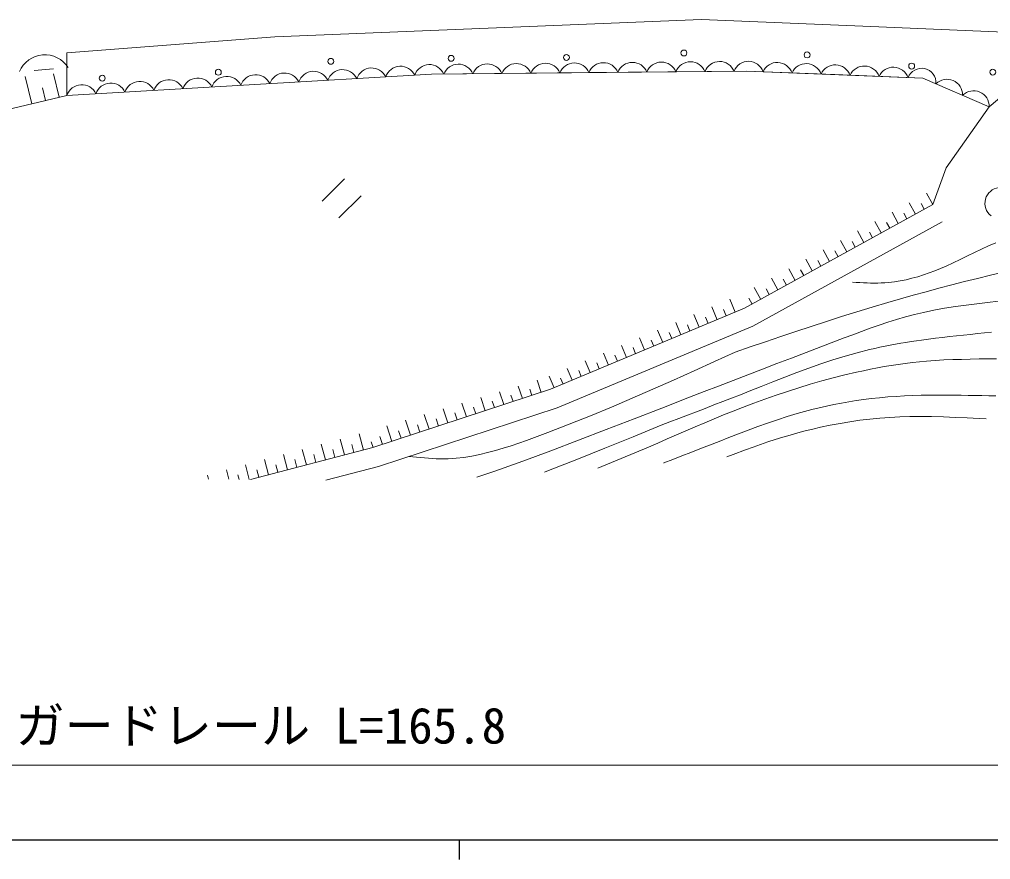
# Model space of a CAD drawing. Units: millimetres, scale not verified. Extents: x 40000 to 680000, y 20000 to 380000.
# Drawn here: x 145625 to 195058, y 204000 to 246782 of the extents above; entities that cross this region are included whole.
import ezdxf
from ezdxf.enums import TextEntityAlignment as Align

# ---------------------------------------------------------------- set-up
doc = ezdxf.new("R2010")
doc.units = ezdxf.units.MM
doc.header["$LTSCALE"] = 1000
for name, color, linetype, lineweight in [('M-BGD', 7, 'Continuous', 13), ('M-STR-HTXT', 7, 'Continuous', 13), ('M-TTL-BAND', 7, 'Continuous', 25)]:
    doc.layers.add(name, color=color, linetype=linetype, lineweight=lineweight)
doc.styles.add('ＭＳ ゴシック', font='')
doc.styles.get('ＭＳ ゴシック').set_extended_font_data('MS Gothic')

msp = doc.modelspace()

# ---------------------------------------------------------------- linework, layer by layer
at = {"layer": 'M-BGD'}
for p, q in [((180335, 246782), (169482, 246340)), ((188957, 246417), (180335, 246782)), ((200244, 246748), (194989, 242333)), ((169482, 246340), (158628, 245899)), ((197578, 246053), (188957, 246417)), ((158628, 245899), (153337, 245488)), ((153337, 245488), (148045, 245076)), ((148045, 245076), (148045, 242911)), ((146369, 244189), (147361, 244269)), ((146251, 242486), (145920, 243883)), ((147647, 242817), (147365, 244008)), ((148045, 242911), (166600, 243989)), ((157322, 243450), (166600, 243989)), ((166600, 243989), (182633, 244154)), ((166600, 243989), (174617, 244071)), ((174617, 244071), (182633, 244154)), ((182633, 244154), (191617, 243788)), ((182633, 244154), (187125, 243971)), ((187125, 243971), (191617, 243788)), ((191617, 243788), (194989, 242333)), ((191617, 243788), (194989, 242333)), ((146949, 242652), (146796, 243298)), ((148045, 242911), (157322, 243450)), ((148045, 242911), (129964, 238625)), ((194989, 242333), (192793, 239218)), ((192793, 239218), (192114, 237355)), ((162171, 238658), (161035, 237532)), ((161879, 236679), (163016, 237806)), ((192114, 237355), (191797, 237929)), ((192114, 237355), (182526, 232071)), ((191238, 236872), (190920, 237449)), ((191676, 237113), (191517, 237401)), ((190362, 236389), (190043, 236969)), ((190800, 236631), (190641, 236920)), ((192597, 236479), (182961, 231169)), ((189487, 235907), (189166, 236488)), ((189924, 236148), (189765, 236438)), ((188611, 235424), (188289, 236008)), ((189049, 235665), (188888, 235957)), ((187735, 234942), (187412, 235528)), ((188173, 235183), (188012, 235475)), ((194958, 235249), (195322, 235402)), ((186859, 234459), (186535, 235047)), ((187297, 234700), (187135, 234994)), ((193878, 234737), (194237, 234913)), ((194237, 234913), (194597, 235084)), ((194597, 235084), (194958, 235249)), ((185983, 233976), (185658, 234567)), ((186421, 234218), (186259, 234512)), ((192790, 234220), (193155, 234388)), ((193155, 234388), (193517, 234561)), ((193517, 234561), (193878, 234737)), ((185107, 233494), (184781, 234087)), ((185545, 233735), (185382, 234031)), ((191641, 233772), (191932, 233873)), ((191932, 233873), (192220, 233982)), ((192220, 233982), (192506, 234098)), ((192506, 234098), (192790, 234220)), ((195049, 233758), (195706, 233918)), ((184232, 233011), (183904, 233606)), ((184670, 233252), (184506, 233549)), ((188038, 233396), (188221, 233387)), ((188221, 233387), (188404, 233378)), ((188404, 233378), (188587, 233370)), ((188587, 233370), (188769, 233364)), ((188769, 233364), (188952, 233360)), ((188952, 233360), (189134, 233359)), ((189134, 233359), (189316, 233360)), ((189316, 233360), (189497, 233365)), ((189497, 233365), (189679, 233374)), ((189679, 233374), (189859, 233388)), ((189859, 233388), (190160, 233422)), ((190160, 233422), (190460, 233469)), ((190460, 233469), (190758, 233528)), ((190758, 233528), (191054, 233599)), ((191054, 233599), (191349, 233681)), ((191349, 233681), (191641, 233772)), ((193081, 233262), (193736, 233430)), ((193736, 233430), (194392, 233595)), ((194392, 233595), (195049, 233758)), ((183356, 232528), (183026, 233126)), ((183794, 232770), (183629, 233068)), ((191121, 232738), (191773, 232916)), ((191773, 232916), (192426, 233091)), ((192426, 233091), (193081, 233262)), ((182064, 231878), (181792, 232531)), ((182918, 232287), (182753, 232587)), ((189038, 232135), (189820, 232367)), ((189820, 232367), (190470, 232555)), ((190470, 232555), (191121, 232738)), ((194359, 232306), (194908, 232373)), ((194908, 232373), (195458, 232440)), ((182526, 232071), (172652, 227948)), ((181141, 231493), (180871, 232140)), ((181603, 231686), (181467, 232010)), ((187478, 231652), (188257, 231896)), ((188257, 231896), (189038, 232135)), ((191182, 231753), (191638, 231863)), ((191638, 231863), (192177, 231976)), ((192177, 231976), (192719, 232074)), ((192719, 232074), (193264, 232159)), ((193264, 232159), (193811, 232236)), ((193811, 232236), (194359, 232306)), ((179296, 230722), (179031, 231357)), ((180219, 231108), (179951, 231748)), ((180680, 231300), (180546, 231622)), ((185924, 231149), (186700, 231403)), ((186700, 231403), (187478, 231652)), ((189381, 231210), (189828, 231359)), ((189828, 231359), (190277, 231500)), ((190277, 231500), (190728, 231632)), ((190728, 231632), (191182, 231753)), ((182961, 231169), (173002, 227010)), ((178373, 230337), (178111, 230965)), ((179757, 230915), (179624, 231234)), ((184374, 230633), (185148, 230892)), ((185148, 230892), (185924, 231149)), ((188048, 230729), (188491, 230894)), ((188491, 230894), (188936, 231055)), ((188936, 231055), (189381, 231210)), ((194752, 230818), (195108, 230855)), ((177450, 229951), (177190, 230574)), ((177912, 230144), (177781, 230457)), ((178835, 230530), (178703, 230845)), ((182826, 230108), (183600, 230371)), ((183600, 230371), (184374, 230633)), ((186419, 230109), (187164, 230394)), ((187164, 230394), (187606, 230562)), ((187606, 230562), (188048, 230729)), ((190749, 230338), (191016, 230380)), ((191016, 230380), (191282, 230419)), ((191282, 230419), (191549, 230457)), ((191549, 230457), (191904, 230505)), ((191904, 230505), (192260, 230549)), ((192260, 230549), (192616, 230592)), ((192616, 230592), (192971, 230632)), ((192971, 230632), (193327, 230671)), ((193327, 230671), (193683, 230708)), ((193683, 230708), (194040, 230745)), ((194040, 230745), (194396, 230781)), ((194396, 230781), (194752, 230818)), ((176528, 229566), (176270, 230182)), ((176989, 229759), (176860, 230068)), ((182053, 229844), (182826, 230108)), ((185674, 229823), (186419, 230109)), ((188272, 229812), (188900, 229972)), ((188900, 229972), (189162, 230033)), ((189162, 230033), (189425, 230091)), ((189425, 230091), (189689, 230146)), ((189689, 230146), (189953, 230198)), ((189953, 230198), (190218, 230247)), ((190218, 230247), (190483, 230294)), ((190483, 230294), (190749, 230338)), ((174682, 228795), (174430, 229399)), ((175605, 229181), (175350, 229791)), ((176066, 229373), (175938, 229680)), ((181010, 229366), (182053, 229844)), ((184185, 229253), (184929, 229538)), ((184929, 229538), (185674, 229823)), ((186415, 229237), (187030, 229442)), ((187030, 229442), (187649, 229635)), ((187649, 229635), (188272, 229812)), ((191434, 229347), (191793, 229381)), ((191793, 229381), (192238, 229414)), ((192238, 229414), (192684, 229440)), ((192684, 229440), (193130, 229459)), ((193130, 229459), (193577, 229473)), ((193577, 229473), (194024, 229484)), ((194024, 229484), (194471, 229492)), ((194471, 229492), (194918, 229499)), ((194918, 229499), (195366, 229506)), ((173759, 228410), (173510, 229008)), ((174221, 228603), (174095, 228903)), ((175143, 228988), (175017, 229292)), ((178921, 228417), (179967, 228890)), ((179967, 228890), (181010, 229366)), ((182700, 228683), (183442, 228968)), ((183442, 228968), (184185, 229253)), ((185193, 228795), (185802, 229020)), ((185802, 229020), (186415, 229237)), ((188233, 228817), (188586, 228894)), ((188586, 228894), (188939, 228967)), ((188939, 228967), (189294, 229036)), ((189294, 229036), (189649, 229100)), ((189649, 229100), (190005, 229159)), ((190005, 229159), (190361, 229214)), ((190361, 229214), (190718, 229264)), ((190718, 229264), (191076, 229308)), ((191076, 229308), (191434, 229347)), ((172177, 227792), (171976, 228405)), ((172837, 228025), (172589, 228616)), ((173298, 228217), (173174, 228515)), ((177871, 227950), (178921, 228417)), ((181215, 228113), (181957, 228398)), ((181957, 228398), (182700, 228683)), ((183979, 228327), (184585, 228563)), ((184585, 228563), (185193, 228795)), ((186465, 228372), (187052, 228530)), ((187052, 228530), (187641, 228679)), ((187641, 228679), (188233, 228817)), ((172652, 227948), (163618, 224980)), ((171227, 227480), (171019, 228114)), ((171702, 227636), (171600, 227948)), ((176817, 227489), (177871, 227950)), ((180473, 227828), (181215, 228113)), ((182769, 227849), (183374, 228088)), ((183374, 228088), (183979, 228327)), ((184722, 227841), (185300, 228027)), ((185300, 228027), (185882, 228204)), ((185882, 228204), (186465, 228372)), ((169327, 226856), (169105, 227533)), ((170277, 227168), (170062, 227823)), ((170752, 227324), (170646, 227646)), ((175756, 227037), (176817, 227489)), ((178321, 226990), (179731, 227543)), ((179731, 227543), (180473, 227828)), ((181426, 227323), (181873, 227497)), ((181873, 227497), (182321, 227672)), ((182321, 227672), (182769, 227849)), ((183002, 227238), (183573, 227446)), ((183573, 227446), (184146, 227648)), ((184146, 227648), (184722, 227841)), ((188223, 227370), (188605, 227425)), ((188605, 227425), (188988, 227473)), ((188988, 227473), (189409, 227518)), ((189409, 227518), (189830, 227556)), ((189830, 227556), (190252, 227586)), ((190252, 227586), (190675, 227611)), ((190675, 227611), (191098, 227629)), ((191098, 227629), (191522, 227642)), ((191522, 227642), (191945, 227650)), ((191945, 227650), (192369, 227653)), ((192369, 227653), (192792, 227653)), ((192792, 227653), (193216, 227649)), ((193216, 227649), (193567, 227644)), ((193567, 227644), (193919, 227637)), ((193919, 227637), (194270, 227631)), ((194270, 227631), (194621, 227624)), ((194621, 227624), (194972, 227618)), ((194972, 227618), (195323, 227615)), ((173002, 227010), (163900, 224021)), ((167427, 226232), (167191, 226951)), ((168377, 226544), (168148, 227242)), ((168852, 226700), (168739, 227043)), ((169802, 227012), (169693, 227345)), ((174689, 226595), (175756, 227037)), ((176910, 226439), (178321, 226990)), ((180082, 226803), (180530, 226975)), ((180530, 226975), (180978, 227149)), ((180978, 227149), (181426, 227323)), ((181950, 226834), (182434, 227023)), ((182434, 227023), (183002, 227238)), ((185583, 226813), (185956, 226911)), ((185956, 226911), (186330, 227003)), ((186330, 227003), (186706, 227089)), ((186706, 227089), (187084, 227169)), ((187084, 227169), (187463, 227242)), ((187463, 227242), (187842, 227310)), ((187842, 227310), (188223, 227370)), ((166477, 225920), (166234, 226660)), ((166952, 226076), (166832, 226441)), ((167902, 226388), (167786, 226742)), ((173613, 226165), (174689, 226595)), ((175498, 225893), (176910, 226439)), ((178738, 226286), (179186, 226458)), ((179186, 226458), (179634, 226630)), ((179634, 226630), (180082, 226803)), ((180507, 226244), (180987, 226444)), ((180987, 226444), (181468, 226640)), ((181468, 226640), (181950, 226834)), ((184206, 226397), (184707, 226558)), ((184707, 226558), (185212, 226709)), ((185212, 226709), (185583, 226813)), ((188404, 226367), (188909, 226428)), ((188909, 226428), (189416, 226479)), ((189416, 226479), (189923, 226518)), ((189923, 226518), (190432, 226546)), ((190432, 226546), (190940, 226563)), ((190940, 226563), (191449, 226569)), ((191449, 226569), (192055, 226563)), ((192055, 226563), (192660, 226544)), ((192660, 226544), (193264, 226518)), ((193264, 226518), (193869, 226488)), ((193869, 226488), (194473, 226458)), ((194473, 226458), (194839, 226443)), ((164577, 225295), (164320, 226079)), ((165527, 225608), (165277, 226370)), ((166002, 225764), (165879, 226139)), ((172528, 225749), (173613, 226165)), ((176860, 225534), (178290, 226115)), ((178290, 226115), (178738, 226286)), ((179552, 225836), (180029, 226041)), ((180029, 226041), (180507, 226244)), ((182717, 225868), (183211, 226051)), ((183211, 226051), (183707, 226227)), ((183707, 226227), (184206, 226397)), ((185626, 225827), (186013, 225923)), ((186013, 225923), (186401, 226013)), ((186401, 226013), (186898, 226117)), ((186898, 226117), (187398, 226211)), ((187398, 226211), (187900, 226295)), ((187900, 226295), (188404, 226367)), ((163134, 224854), (162920, 225675)), ((164102, 225139), (163971, 225536)), ((165052, 225452), (164925, 225838)), ((171433, 225348), (172528, 225749)), ((174084, 225352), (175498, 225893)), ((175428, 224955), (176860, 225534)), ((178123, 225211), (178599, 225420)), ((178599, 225420), (179075, 225629)), ((179075, 225629), (179552, 225836)), ((181242, 225297), (181732, 225490)), ((181732, 225490), (182224, 225681)), ((182224, 225681), (182717, 225868)), ((184096, 225387), (184477, 225505)), ((184477, 225505), (184858, 225618)), ((184858, 225618), (185242, 225725)), ((185242, 225725), (185626, 225827)), ((163618, 224980), (157384, 223357)), ((161198, 224350), (160990, 225152)), ((162166, 224602), (161955, 225413)), ((162650, 224728), (162544, 225136)), ((163627, 224983), (163531, 225275)), ((169855, 224829), (170252, 224948)), ((170252, 224948), (170647, 225076)), ((170647, 225076), (171041, 225210)), ((171041, 225210), (171433, 225348)), ((172667, 224819), (174084, 225352)), ((173995, 224381), (175428, 224955)), ((176247, 224424), (177648, 225002)), ((177648, 225002), (178123, 225211)), ((180261, 224910), (180751, 225103)), ((180751, 225103), (181242, 225297)), ((182590, 224871), (182965, 225006)), ((182965, 225006), (183340, 225137)), ((183340, 225137), (183718, 225264)), ((183718, 225264), (184096, 225387)), ((159263, 223846), (159059, 224629)), ((160231, 224098), (160024, 224890)), ((160715, 224224), (160611, 224623)), ((161682, 224476), (161577, 224879)), ((165442, 224527), (165642, 224506)), ((165642, 224506), (165843, 224486)), ((165843, 224486), (166044, 224466)), ((166044, 224466), (166244, 224449)), ((166244, 224449), (166445, 224433)), ((166445, 224433), (166645, 224421)), ((167443, 224409), (167849, 224434)), ((167849, 224434), (168254, 224479)), ((168254, 224479), (168656, 224544)), ((168656, 224544), (169057, 224625)), ((169057, 224625), (169457, 224721)), ((169457, 224721), (169855, 224829)), ((171247, 224296), (172667, 224819)), ((178890, 224374), (179347, 224552)), ((179347, 224552), (179804, 224730)), ((179804, 224730), (180261, 224910)), ((181627, 224506), (181951, 224632)), ((181951, 224632), (182590, 224871)), ((157324, 223357), (157129, 224105)), ((158295, 223594), (158094, 224367)), ((158779, 223720), (158678, 224109)), ((159747, 223972), (159644, 224366)), ((163900, 224021), (161215, 223321)), ((166645, 224421), (166845, 224412)), ((166845, 224412), (167045, 224406)), ((167045, 224406), (167244, 224405)), ((167244, 224405), (167443, 224409)), ((169823, 223785), (171247, 224296)), ((172559, 223814), (173995, 224381)), ((175068, 223938), (176247, 224424)), ((178426, 224194), (178432, 224197)), ((178432, 224197), (178890, 224374)), ((155252, 223376), (155198, 223582)), ((156288, 223367), (156163, 223844)), ((156806, 223362), (156745, 223595)), ((157811, 223468), (157711, 223852)), ((168911, 223468), (169823, 223785)), ((172344, 223730), (172559, 223814))]:
    msp.add_line(p, q, dxfattribs=at)
for centre in [(179449, 245074), (161476, 244646), (167600, 244800), (173470, 244846), (185717, 244973), (155749, 244091), (191040, 244406), (195169, 244098), (149842, 243791)]:
    msp.add_circle(centre, 150, dxfattribs=at)
for centre, radius, start, end in [((146918, 243573), 1408, 32.4605, 156.7621), ((162076, 243430), 796, 25.147, 161.5001), ((163551, 243515), 796, 25.147, 161.5001), ((165026, 243601), 796, 25.147, 161.5001), ((166495, 243697), 787, 22.3164, 162.0256), ((167965, 243707), 796, 22.4123, 158.7653), ((169442, 243722), 796, 22.4123, 158.7653), ((170920, 243737), 796, 22.4123, 158.7653), ((172397, 243753), 796, 22.4123, 158.7653), ((173875, 243768), 796, 22.4123, 158.7653), ((175352, 243783), 796, 22.4123, 158.7653), ((176830, 243798), 796, 22.4123, 158.7653), ((178308, 243813), 796, 22.4123, 158.7653), ((179785, 243829), 796, 22.4123, 158.7653), ((181263, 243844), 796, 22.4123, 158.7653), ((182732, 243864), 786, 18.9344, 158.9121), ((184202, 243794), 796, 19.4923, 155.8454), ((185678, 243734), 796, 19.4923, 155.8454), ((187154, 243674), 796, 19.4923, 155.8454), ((188631, 243613), 796, 19.4923, 155.8454), ((190107, 243553), 796, 19.4923, 155.8454), ((191544, 243559), 734, 355.657, 159.2871), ((153225, 242916), 796, 25.147, 161.5001), ((154700, 243001), 796, 25.147, 161.5001), ((156175, 243087), 796, 25.147, 161.5001), ((157650, 243173), 796, 25.147, 161.5001), ((159126, 243258), 796, 25.147, 161.5001), ((160601, 243344), 796, 25.147, 161.5001), ((192837, 242939), 796, 358.4834, 134.8365), ((148799, 242659), 796, 25.147, 161.5001), ((150275, 242744), 796, 25.147, 161.5001), ((151750, 242830), 796, 25.147, 161.5001), ((194194, 242354), 796, 358.4834, 134.8365), ((195575, 237418), 806, 96.9882, 232.3693)]:
    msp.add_arc(centre, radius, start, end, dxfattribs=at)
at = {"layer": 'M-STR-HTXT'}
msp.add_line((76100, 208808), (239724, 208808), dxfattribs=at)
at = {"layer": 'M-TTL-BAND'}
for p, q in [((40000, 205000), (579000, 205000)), ((168000, 205000), (168000, 204000))]:
    msp.add_line(p, q, dxfattribs=at)

# ---------------------------------------------------------------- texts
at = {"layer": 'M-STR-HTXT', "style": 'ＭＳ ゴシック'}
msp.add_text('ガードレール L=165.8', height=1833, dxfattribs=at).set_placement((157912, 209357), align=Align.BOTTOM_CENTER)

doc.saveas('drawing.dxf')
